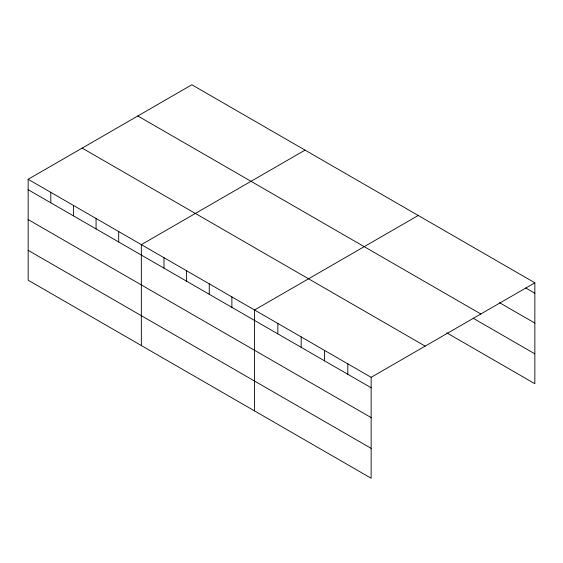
<?xml version="1.0" encoding="UTF-8"?>
<svg xmlns="http://www.w3.org/2000/svg" width="563" height="563" viewBox="0 0 563 563"><rect width="100%" height="100%" fill="white"/><g stroke="black" fill="none" stroke-linecap="round" stroke-linejoin="round"><path stroke-width="0.84" d="M371.144 417.598L371.144 377.316L28.15 179.287L28.15 280.198L371.144 478.226L371.144 417.598L28.15 219.577M446.825 332.888L534.85 383.713L534.85 282.802L191.856 84.774L28.15 179.287M305.04 150.124L141.341 244.638L141.341 345.548M418.232 215.474L254.525 309.988L254.525 410.891M371.144 377.316L534.85 282.802M525.821 288.017L534.85 293.232M499.487 302.669L534.85 323.085M137.829 115.964L480.83 313.992M473.152 318.229L534.85 353.853M82.17 148.104L425.171 346.125M28.15 189.717L371.144 387.745M28.15 250.338L371.144 448.366M347.821 363.853L347.821 374.275M324.499 350.383L324.499 360.813M301.177 336.92L301.177 347.343M277.848 323.451L277.848 333.88M231.886 296.919L231.886 307.342M209.253 283.851L209.253 294.273M186.613 270.782L186.613 281.204M163.974 257.706L163.974 268.136M118.702 231.569L118.702 241.999M96.062 218.5L96.062 228.923M73.422 205.432L73.422 215.854M50.79 192.363L50.79 202.786"/></g></svg>
